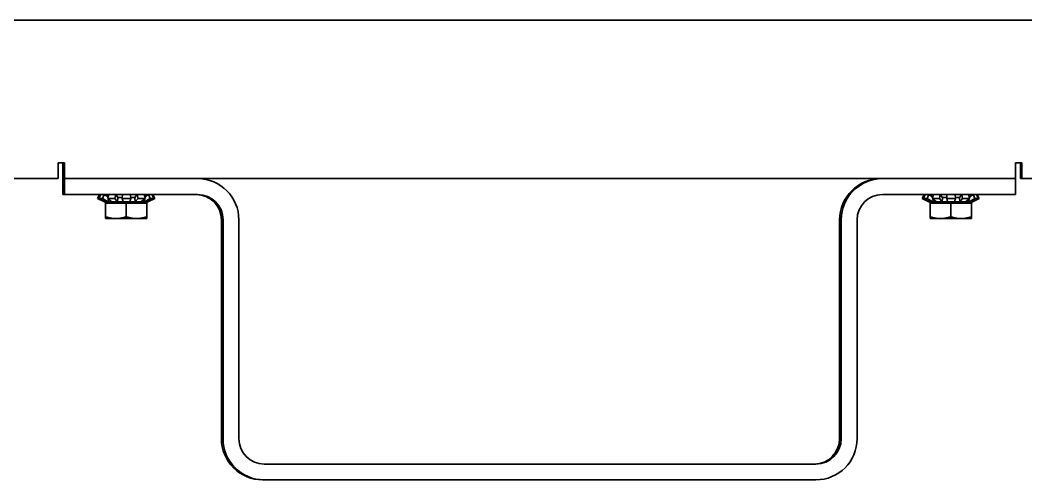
# Model space of a CAD drawing. Extents: x 39751 to 116307, y -36149 to -14965.
# Drawn here: x 53607.2 to 53924.5, y -21136.3 to -20991.3 of the extents above; entities that cross this region are included whole.
import ezdxf

# ---------------------------------------------------------------- set-up
doc = ezdxf.new("R2010")
doc.units = 0
doc.header["$LTSCALE"] = 1500
doc.layers.add('Visible Edges(Atlas Copco)', color=7, linetype='Continuous', lineweight=35)

# ---------------------------------------------------------------- blocks, each defined once
blk = doc.blocks.new('A$C58483152')
at = {"layer": 'Visible Edges(Atlas Copco)'}
for p, q in [((430.1, 145), (89.1, 145)), ((104.1, 100), (104.1, 95)), ((106.1, 100), (104.1, 100)), ((105.6, 99), (105.6, 100)), ((105.6, 99), (105.6, 97)), ((106.1, 99), (106.1, 100)), ((106.1, 95), (106.1, 99)), ((408.1, 100), (406.1, 100)), ((406.1, 100), (406.1, 99)), ((406.1, 95), (406.1, 99)), ((407.6, 95), (407.6, 100)), ((408.1, 95), (408.1, 100)), ((106.1, 97), (105.6, 97)), ((105.6, 95), (105.6, 97)), ((104.1, 95), (29.6, 95)), ((105.6, 90), (105.6, 95)), ((106.1, 95), (105.6, 95)), ((106.1, 95), (106.44, 95)), ((106.1, 90), (106.1, 95)), ((112.1, 95), (106.44, 95)), ((112.1, 95), (148.1, 95)), ((148.1, 95), (364.1, 95)), ((364.1, 95), (400.1, 95)), ((405.76, 95), (400.1, 95)), ((405.76, 95), (406.1, 95)), ((406.1, 95), (406.1, 90)), ((407.6, 95), (408.1, 95)), ((909.1, 95), (408.1, 95)), ((105.6, 90), (106.1, 90)), ((106.1, 90), (112.1, 90)), ((148.1, 90), (112.1, 90)), ((117.17, 90), (116.55, 88.74)), ((117.17, 90), (116.55, 88.74)), ((116.91, 88.74), (117.51, 90)), ((117.44, 89.87), (117.17, 90)), ((118.61, 90), (118.1, 88.74)), ((119.83, 89.28), (118.61, 90)), ((119.66, 88.74), (120.06, 90)), ((122.25, 90), (122.01, 88.74)), ((122.97, 89.1), (122.25, 90)), ((122.97, 89.1), (122.84, 87.7)), ((124.29, 89.1), (122.97, 89.1)), ((124.27, 88.74), (124.36, 90)), ((126.94, 90), (127.04, 88.74)), ((128.27, 89.1), (127.01, 89.1)), ((129.03, 90), (128.27, 89.1)), ((128.41, 87.7), (128.27, 89.1)), ((129.29, 88.74), (129.03, 90)), ((131.19, 90), (131.6, 88.74)), ((132.6, 90), (131.42, 89.31)), ((133.12, 88.74), (132.6, 90)), ((133.65, 90), (134.24, 88.74)), ((133.93, 90), (133.7, 89.89)), ((134.55, 88.74), (133.93, 90)), ((400.1, 90), (364.1, 90)), ((377.27, 90), (376.65, 88.74)), ((377.27, 90), (376.65, 88.74)), ((377.01, 88.74), (377.61, 90)), ((377.54, 89.87), (377.27, 90)), ((378.71, 90), (378.2, 88.74)), ((379.93, 89.28), (378.71, 90)), ((379.76, 88.74), (380.16, 90)), ((382.35, 90), (382.11, 88.74)), ((383.07, 89.1), (382.35, 90)), ((383.07, 89.1), (382.94, 87.7)), ((384.39, 89.1), (383.07, 89.1)), ((384.37, 88.74), (384.46, 90)), ((387.04, 90), (387.14, 88.74)), ((388.37, 89.1), (387.11, 89.1)), ((389.13, 90), (388.37, 89.1)), ((388.51, 87.7), (388.37, 89.1)), ((389.39, 88.74), (389.13, 90)), ((391.29, 90), (391.7, 88.74)), ((392.7, 90), (391.52, 89.31)), ((393.22, 88.74), (392.7, 90)), ((393.75, 90), (394.34, 88.74)), ((394.03, 90), (393.8, 89.89)), ((394.65, 88.74), (394.03, 90)), ((400.1, 90), (406.1, 90)), ((116.55, 88.74), (118.68, 87.7)), ((116.55, 88.74), (116.55, 88.74)), ((118.67, 87.7), (116.55, 88.74)), ((118.95, 87.7), (116.91, 88.74)), ((118.1, 88.74), (116.91, 88.74)), ((118.1, 88.74), (119.86, 87.7)), ((118.68, 87.7), (118.67, 87.7)), ((118.71, 87.83), (118.68, 87.7)), ((118.95, 87.7), (118.68, 87.7)), ((119.86, 87.7), (118.95, 87.7)), ((119.05, 87.7), (119.05, 87.3)), ((119.05, 87.3), (119.05, 82.98)), ((122.3, 87.3), (119.05, 87.3)), ((121.05, 87.7), (119.66, 88.74)), ((122.01, 88.74), (119.66, 88.74)), ((120.01, 88.48), (119.86, 87.7)), ((121.05, 87.7), (119.86, 87.7)), ((122.84, 87.7), (121.05, 87.7)), ((122.01, 88.74), (122.84, 87.7)), ((125.55, 87.3), (122.3, 87.3)), ((124.57, 87.7), (122.84, 87.7)), ((124.57, 87.7), (124.27, 88.74)), ((127.04, 88.74), (124.27, 88.74)), ((126.69, 87.7), (124.57, 87.7)), ((128.8, 87.3), (125.55, 87.3)), ((125.55, 87.3), (125.55, 82.98)), ((127.04, 88.74), (126.69, 87.7)), ((128.41, 87.7), (126.69, 87.7)), ((128.41, 87.7), (129.29, 88.74)), ((130.17, 87.7), (128.41, 87.7)), ((132.05, 87.3), (128.8, 87.3)), ((131.6, 88.74), (129.29, 88.74)), ((131.6, 88.74), (130.17, 87.7)), ((131.33, 87.7), (130.17, 87.7)), ((131.33, 87.7), (131.19, 88.44)), ((131.33, 87.7), (133.12, 88.74)), ((132.19, 87.7), (131.33, 87.7)), ((132.05, 87.7), (132.05, 87.3)), ((132.05, 87.3), (132.05, 82.98)), ((134.24, 88.74), (132.19, 87.7)), ((132.43, 87.7), (132.19, 87.7)), ((132.43, 87.7), (132.4, 87.81)), ((132.43, 87.7), (134.55, 88.74)), ((134.24, 88.74), (133.12, 88.74)), ((376.65, 88.74), (378.78, 87.7)), ((376.65, 88.74), (376.65, 88.74)), ((378.77, 87.7), (376.65, 88.74)), ((379.05, 87.7), (377.01, 88.74)), ((378.2, 88.74), (377.01, 88.74)), ((378.2, 88.74), (379.96, 87.7)), ((378.78, 87.7), (378.77, 87.7)), ((378.81, 87.83), (378.78, 87.7)), ((379.05, 87.7), (378.78, 87.7)), ((379.96, 87.7), (379.05, 87.7)), ((379.15, 87.7), (379.15, 87.3)), ((379.15, 87.3), (379.15, 82.98)), ((382.4, 87.3), (379.15, 87.3)), ((381.15, 87.7), (379.76, 88.74)), ((382.11, 88.74), (379.76, 88.74)), ((380.11, 88.48), (379.96, 87.7)), ((381.15, 87.7), (379.96, 87.7)), ((382.94, 87.7), (381.15, 87.7)), ((382.11, 88.74), (382.94, 87.7)), ((385.65, 87.3), (382.4, 87.3)), ((384.67, 87.7), (382.94, 87.7)), ((384.67, 87.7), (384.37, 88.74)), ((387.14, 88.74), (384.37, 88.74)), ((386.79, 87.7), (384.67, 87.7)), ((388.9, 87.3), (385.65, 87.3)), ((385.65, 87.3), (385.65, 82.98)), ((387.14, 88.74), (386.79, 87.7)), ((388.51, 87.7), (386.79, 87.7)), ((388.51, 87.7), (389.39, 88.74)), ((390.27, 87.7), (388.51, 87.7)), ((392.15, 87.3), (388.9, 87.3)), ((391.7, 88.74), (389.39, 88.74)), ((391.7, 88.74), (390.27, 87.7)), ((391.43, 87.7), (390.27, 87.7)), ((391.43, 87.7), (391.29, 88.44)), ((391.43, 87.7), (393.22, 88.74)), ((392.29, 87.7), (391.43, 87.7)), ((392.15, 87.7), (392.15, 87.3)), ((392.15, 87.3), (392.15, 82.98)), ((394.34, 88.74), (392.29, 87.7)), ((392.53, 87.7), (392.29, 87.7)), ((392.53, 87.7), (392.5, 87.81)), ((392.53, 87.7), (394.65, 88.74)), ((394.34, 88.74), (393.22, 88.74)), ((119.05, 82.98), (119.05, 82.4)), ((132.05, 82.4), (132.05, 82.98)), ((379.15, 82.98), (379.15, 82.4)), ((392.15, 82.4), (392.15, 82.98)), ((122.3, 82.4), (119.05, 82.4)), ((128.8, 82.4), (122.3, 82.4)), ((132.05, 82.4), (128.8, 82.4)), ((155.6, 13), (155.6, 82)), ((156.1, 13), (156.1, 82)), ((161.1, 82), (161.1, 13)), ((350.6, 13), (350.6, 82)), ((351.1, 13), (351.1, 82)), ((356.1, 82), (356.1, 13)), ((382.4, 82.4), (379.15, 82.4)), ((388.9, 82.4), (382.4, 82.4)), ((392.15, 82.4), (388.9, 82.4)), ((169.1, 5), (343.1, 5)), ((169.1, 0), (168.6, 0)), ((343.1, 0), (169.1, 0))]:
    blk.add_line(p, q, dxfattribs=at)
at = {"layer": 'Visible Edges(Atlas Copco)', "flags": 128}
for points in [[(122.3, 82.4), (122.17, 82.4), (122.04, 82.4), (121.91, 82.41), (121.77, 82.42), (121.64, 82.43), (121.51, 82.44), (121.38, 82.45), (121.25, 82.46), (121.12, 82.48), (120.99, 82.5), (120.86, 82.52), (120.72, 82.54), (120.59, 82.57), (120.46, 82.6), (120.32, 82.63), (120.19, 82.66), (120.05, 82.69), (119.91, 82.72), (119.77, 82.76), (119.63, 82.8), (119.49, 82.84), (119.34, 82.89), (119.2, 82.93), (119.05, 82.98)], [(125.55, 82.98), (125.4, 82.93), (125.26, 82.89), (125.11, 82.84), (124.97, 82.8), (124.83, 82.76), (124.69, 82.72), (124.55, 82.69), (124.41, 82.66), (124.28, 82.63), (124.14, 82.6), (124.01, 82.57), (123.88, 82.54), (123.74, 82.52), (123.61, 82.5), (123.48, 82.48), (123.35, 82.46), (123.22, 82.45), (123.09, 82.44), (122.96, 82.43), (122.83, 82.42), (122.69, 82.41), (122.56, 82.4), (122.43, 82.4), (122.3, 82.4)], [(128.8, 82.4), (128.67, 82.4), (128.54, 82.4), (128.41, 82.41), (128.27, 82.42), (128.14, 82.43), (128.01, 82.44), (127.88, 82.45), (127.75, 82.46), (127.62, 82.48), (127.49, 82.5), (127.36, 82.52), (127.22, 82.54), (127.09, 82.57), (126.96, 82.6), (126.82, 82.63), (126.69, 82.66), (126.55, 82.69), (126.41, 82.72), (126.27, 82.76), (126.13, 82.8), (125.99, 82.84), (125.84, 82.89), (125.7, 82.93), (125.55, 82.98)], [(132.05, 82.98), (131.9, 82.93), (131.76, 82.89), (131.61, 82.84), (131.47, 82.8), (131.33, 82.76), (131.19, 82.72), (131.05, 82.69), (130.91, 82.66), (130.78, 82.63), (130.64, 82.6), (130.51, 82.57), (130.38, 82.54), (130.24, 82.52), (130.11, 82.5), (129.98, 82.48), (129.85, 82.46), (129.72, 82.45), (129.59, 82.44), (129.46, 82.43), (129.33, 82.42), (129.19, 82.41), (129.06, 82.4), (128.93, 82.4), (128.8, 82.4)], [(382.4, 82.4), (382.27, 82.4), (382.14, 82.4), (382.01, 82.41), (381.87, 82.42), (381.74, 82.43), (381.61, 82.44), (381.48, 82.45), (381.35, 82.46), (381.22, 82.48), (381.09, 82.5), (380.96, 82.52), (380.82, 82.54), (380.69, 82.57), (380.56, 82.6), (380.42, 82.63), (380.29, 82.66), (380.15, 82.69), (380.01, 82.72), (379.87, 82.76), (379.73, 82.8), (379.59, 82.84), (379.44, 82.89), (379.3, 82.93), (379.15, 82.98)], [(385.65, 82.98), (385.5, 82.93), (385.36, 82.89), (385.21, 82.84), (385.07, 82.8), (384.93, 82.76), (384.79, 82.72), (384.65, 82.69), (384.51, 82.66), (384.38, 82.63), (384.24, 82.6), (384.11, 82.57), (383.98, 82.54), (383.84, 82.52), (383.71, 82.5), (383.58, 82.48), (383.45, 82.46), (383.32, 82.45), (383.19, 82.44), (383.06, 82.43), (382.93, 82.42), (382.79, 82.41), (382.66, 82.4), (382.53, 82.4), (382.4, 82.4)], [(388.9, 82.4), (388.77, 82.4), (388.64, 82.4), (388.51, 82.41), (388.37, 82.42), (388.24, 82.43), (388.11, 82.44), (387.98, 82.45), (387.85, 82.46), (387.72, 82.48), (387.59, 82.5), (387.46, 82.52), (387.32, 82.54), (387.19, 82.57), (387.06, 82.6), (386.92, 82.63), (386.79, 82.66), (386.65, 82.69), (386.51, 82.72), (386.37, 82.76), (386.23, 82.8), (386.09, 82.84), (385.94, 82.89), (385.8, 82.93), (385.65, 82.98)], [(392.15, 82.98), (392, 82.93), (391.86, 82.89), (391.71, 82.84), (391.57, 82.8), (391.43, 82.76), (391.29, 82.72), (391.15, 82.69), (391.01, 82.66), (390.88, 82.63), (390.74, 82.6), (390.61, 82.57), (390.48, 82.54), (390.34, 82.52), (390.21, 82.5), (390.08, 82.48), (389.95, 82.46), (389.82, 82.45), (389.69, 82.44), (389.56, 82.43), (389.43, 82.42), (389.29, 82.41), (389.16, 82.4), (389.03, 82.4), (388.9, 82.4)]]:
    blk.add_lwpolyline(points, dxfattribs=at)
at = {"layer": 'Visible Edges(Atlas Copco)'}
for centre, radius, start, end in [((148.1, 82), 13, 0, 90), ((363.6, 82), 13, 90, 180), ((364.1, 82), 13, 90, 180), ((147.6, 82), 8, 0, 90), ((148.1, 82), 8, 0, 90), ((364.1, 82), 8, 90, 180), ((168.6, 13), 13, 180, 270), ((169.1, 13), 13, 180, 270), ((169.1, 13), 8, 180, 270), ((342.6, 13), 8, 270, 0), ((343.1, 13), 8, 270, 0), ((343.1, 13), 13, 270, 0)]:
    blk.add_arc(centre, radius, start, end, dxfattribs=at)

msp = doc.modelspace()

# ---------------------------------------------------------------- block references
msp.add_blockref('A$C58483152', (53515.15, -21136.31))

doc.saveas('drawing.dxf')
